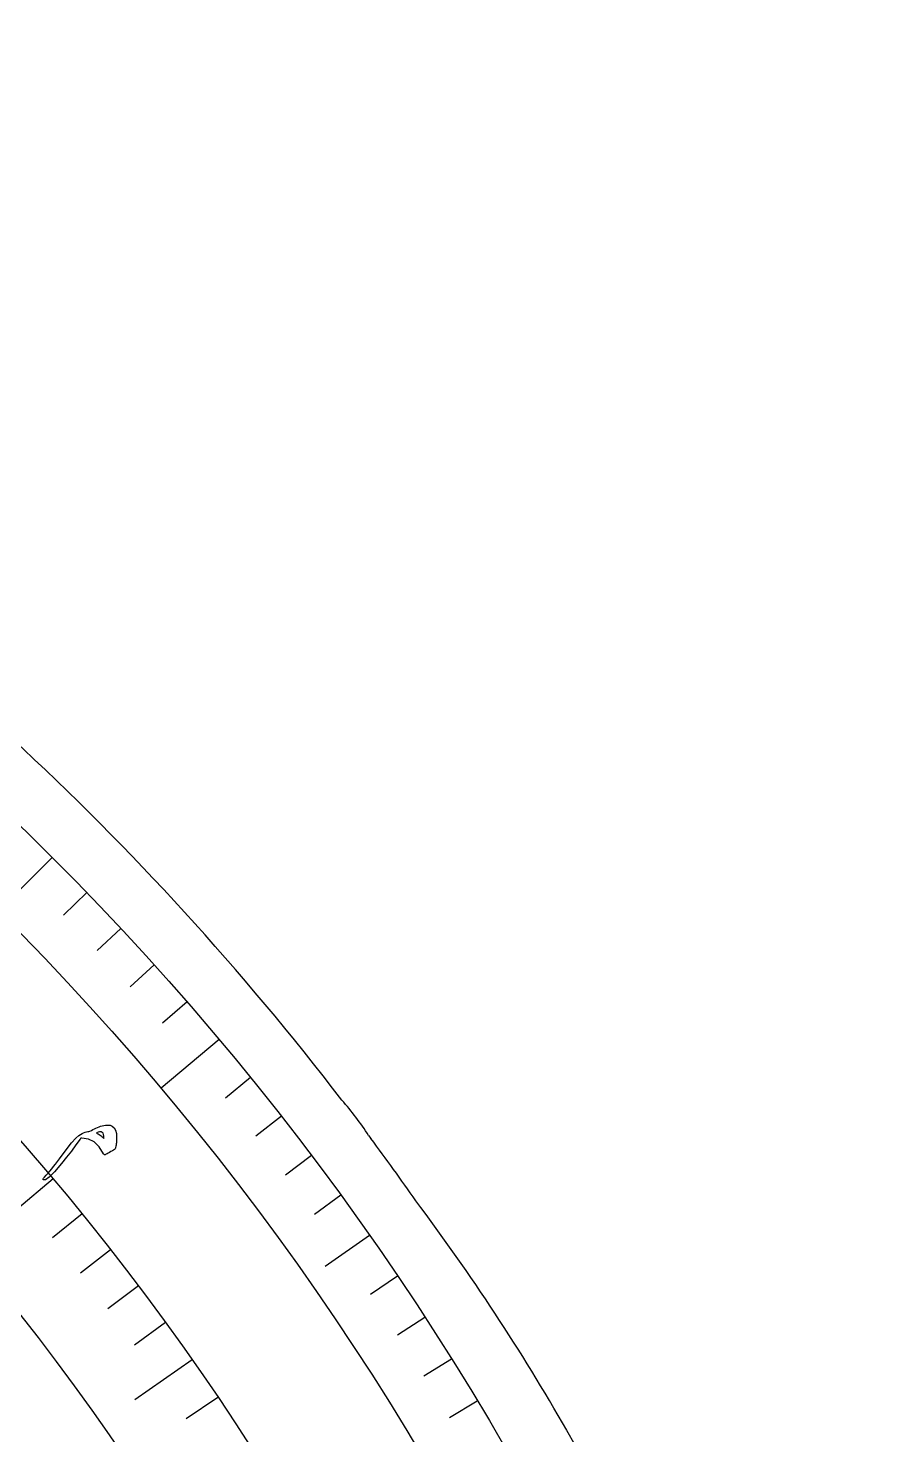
# Model space of a CAD drawing. Header units: millimetres. Extents: x -68 to 68, y -68 to 78.
# Drawn here: x 46.21 to 66.15, y 33.28 to 66.15 of the extents above; entities that cross this region are included whole.
import ezdxf

# ---------------------------------------------------------------- set-up
doc = ezdxf.new("R2010")
doc.units = ezdxf.units.MM
for name, color, linetype in [('CUT_OUTER', 1, 'Continuous'), ('ENGRAVE', 7, 'Continuous'), ('ENGRAVE_FINE', 8, 'Continuous'), ('TEXT', 5, 'Continuous')]:
    doc.layers.add(name, color=color, linetype=linetype)

msp = doc.modelspace()

# ---------------------------------------------------------------- linework, layer by layer
at = {"layer": 'CUT_OUTER'}
msp.add_lwpolyline([(54.1647, 40.2791), (54.2165, 40.2097)], dxfattribs=at)
for centre, radius, start, end in [((0.0058, 0.0074), 67.4906, 37.510445, 56.95381), ((48.4166, 36.5825), 6.8341, 32.74522, 41.40945), ((1.1734, 0.8591), 66.0457, 35.012454, 36.570241), ((13.9249, 7.7473), 51.6769, 29.74861, 36.86952), ((-2.4965, -1.5268), 70.536, 19.361312, 29.6703)]:
    msp.add_arc(centre, radius, start, end, dxfattribs=at)
at = {"layer": 'ENGRAVE'}
for points in [[(46.7751, 46.7751), (45.8802, 45.8802)], [(50.6738, 42.5204), (49.3165, 41.3815)], [(46.7957, 39.2663), (45.0894, 37.8345)], [(54.1869, 37.9421), (53.1502, 37.2161)], [(50.04, 35.0384), (48.7019, 34.1014)]]:
    msp.add_lwpolyline(points, dxfattribs=at)
for radius in [66.15, 66.15, 64.3781, 61.0875, 61.0875, 58.4888, 53.6625, 53.6625, 50.8275]:
    msp.add_circle((0, 0), radius, dxfattribs=at)
at = {"layer": 'ENGRAVE_FINE'}
for points in [[(47.5843, 45.9517), (47.0381, 45.4241)], [(48.379, 45.1142), (47.8237, 44.5963)], [(49.159, 44.263), (48.5947, 43.7549)], [(49.924, 43.3983), (49.3509, 42.9001)], [(51.4082, 41.6295), (50.8181, 41.1517)], [(52.1269, 40.726), (51.5285, 40.2585)], [(52.8297, 39.8101), (52.2233, 39.3531)], [(53.5165, 38.882), (52.9021, 38.4356)], [(47.4739, 38.4436), (46.7815, 37.8829)], [(48.1376, 37.6092), (47.4355, 37.0607)], [(54.8408, 36.9906), (54.2113, 36.566)], [(48.7866, 36.7634), (48.0751, 36.2272)], [(49.4208, 35.9063), (48.7, 35.3826)], [(55.4781, 36.0279), (54.8412, 35.6143)], [(56.0984, 35.0542), (55.4544, 34.6518)], [(50.6438, 34.1597), (49.9052, 33.6615)], [(56.7016, 34.0698), (56.0507, 33.6787)]]:
    msp.add_lwpolyline(points, dxfattribs=at)
at = {"layer": 'TEXT'}
for points in [[(47.6557, 40.3754), (47.6897, 40.3955), (47.7243, 40.4147), (47.7595, 40.433), (47.7952, 40.4504), (47.8314, 40.4664), (47.8682, 40.4806), (47.9055, 40.493), (47.9433, 40.5037), (48.0161, 40.5179), (48.0787, 40.5219), (48.1312, 40.5156), (48.1735, 40.4992), (48.2206, 40.4595), (48.2541, 40.4004), (48.2738, 40.3218), (48.2798, 40.224), (48.2794, 40.1954), (48.2782, 40.1669), (48.276, 40.1385), (48.273, 40.1101), (48.2693, 40.0818), (48.2648, 40.0533), (48.2597, 40.0246), (48.2538, 39.9958), (48.2497, 39.9801), (48.2438, 39.9669), (48.2362, 39.9562), (48.2269, 39.9481), (48.1833, 39.9227), (48.1442, 39.9002), (48.1097, 39.8806), (48.0796, 39.864), (48.0545, 39.8505), (48.0347, 39.8402), (48.0204, 39.8333), (48.0115, 39.8296), (47.9982, 39.8279), (47.9869, 39.8306), (47.9775, 39.8376), (47.9701, 39.8489), (47.87, 40.0105), (47.753, 40.1258), (47.6195, 40.195), (47.4697, 40.2178), (47.4552, 40.216), (47.4428, 40.2117), (47.4327, 40.2048), (47.4246, 40.1955), (47.3268, 40.0567), (47.2225, 39.9152), (47.1118, 39.7709), (46.9946, 39.6238), (46.8316, 39.4322), (46.7058, 39.3042), (46.6176, 39.2396), (46.5668, 39.2383), (46.5608, 39.2501), (46.5631, 39.2654), (46.5736, 39.2842), (46.5923, 39.3064), (46.6343, 39.3493), (46.6767, 39.3955), (46.7197, 39.4448), (46.7631, 39.4973), (46.8072, 39.5526), (46.8518, 39.6105), (46.8971, 39.6709), (46.9431, 39.7339), (47.0971, 39.9452), (47.224, 40.1069), (47.324, 40.2186), (47.3974, 40.2803), (47.4358, 40.304), (47.4727, 40.324), (47.5079, 40.3405), (47.5416, 40.3535), (47.5734, 40.3633), (47.603, 40.3702), (47.6305, 40.3742), (47.6557, 40.3754)], [(47.8064, 40.337), (47.8281, 40.3258), (47.85, 40.3132), (47.8721, 40.2991), (47.8944, 40.2836), (47.9168, 40.2668), (47.9392, 40.2488), (47.9616, 40.2296), (47.9839, 40.2092), (47.9814, 40.2622), (47.974, 40.3036), (47.9616, 40.3332), (47.9443, 40.3512), (47.9142, 40.3645), (47.8812, 40.3665), (47.8452, 40.3574), (47.8064, 40.337)]]:
    msp.add_lwpolyline(points, close=True, dxfattribs=at)

doc.saveas('drawing.dxf')
